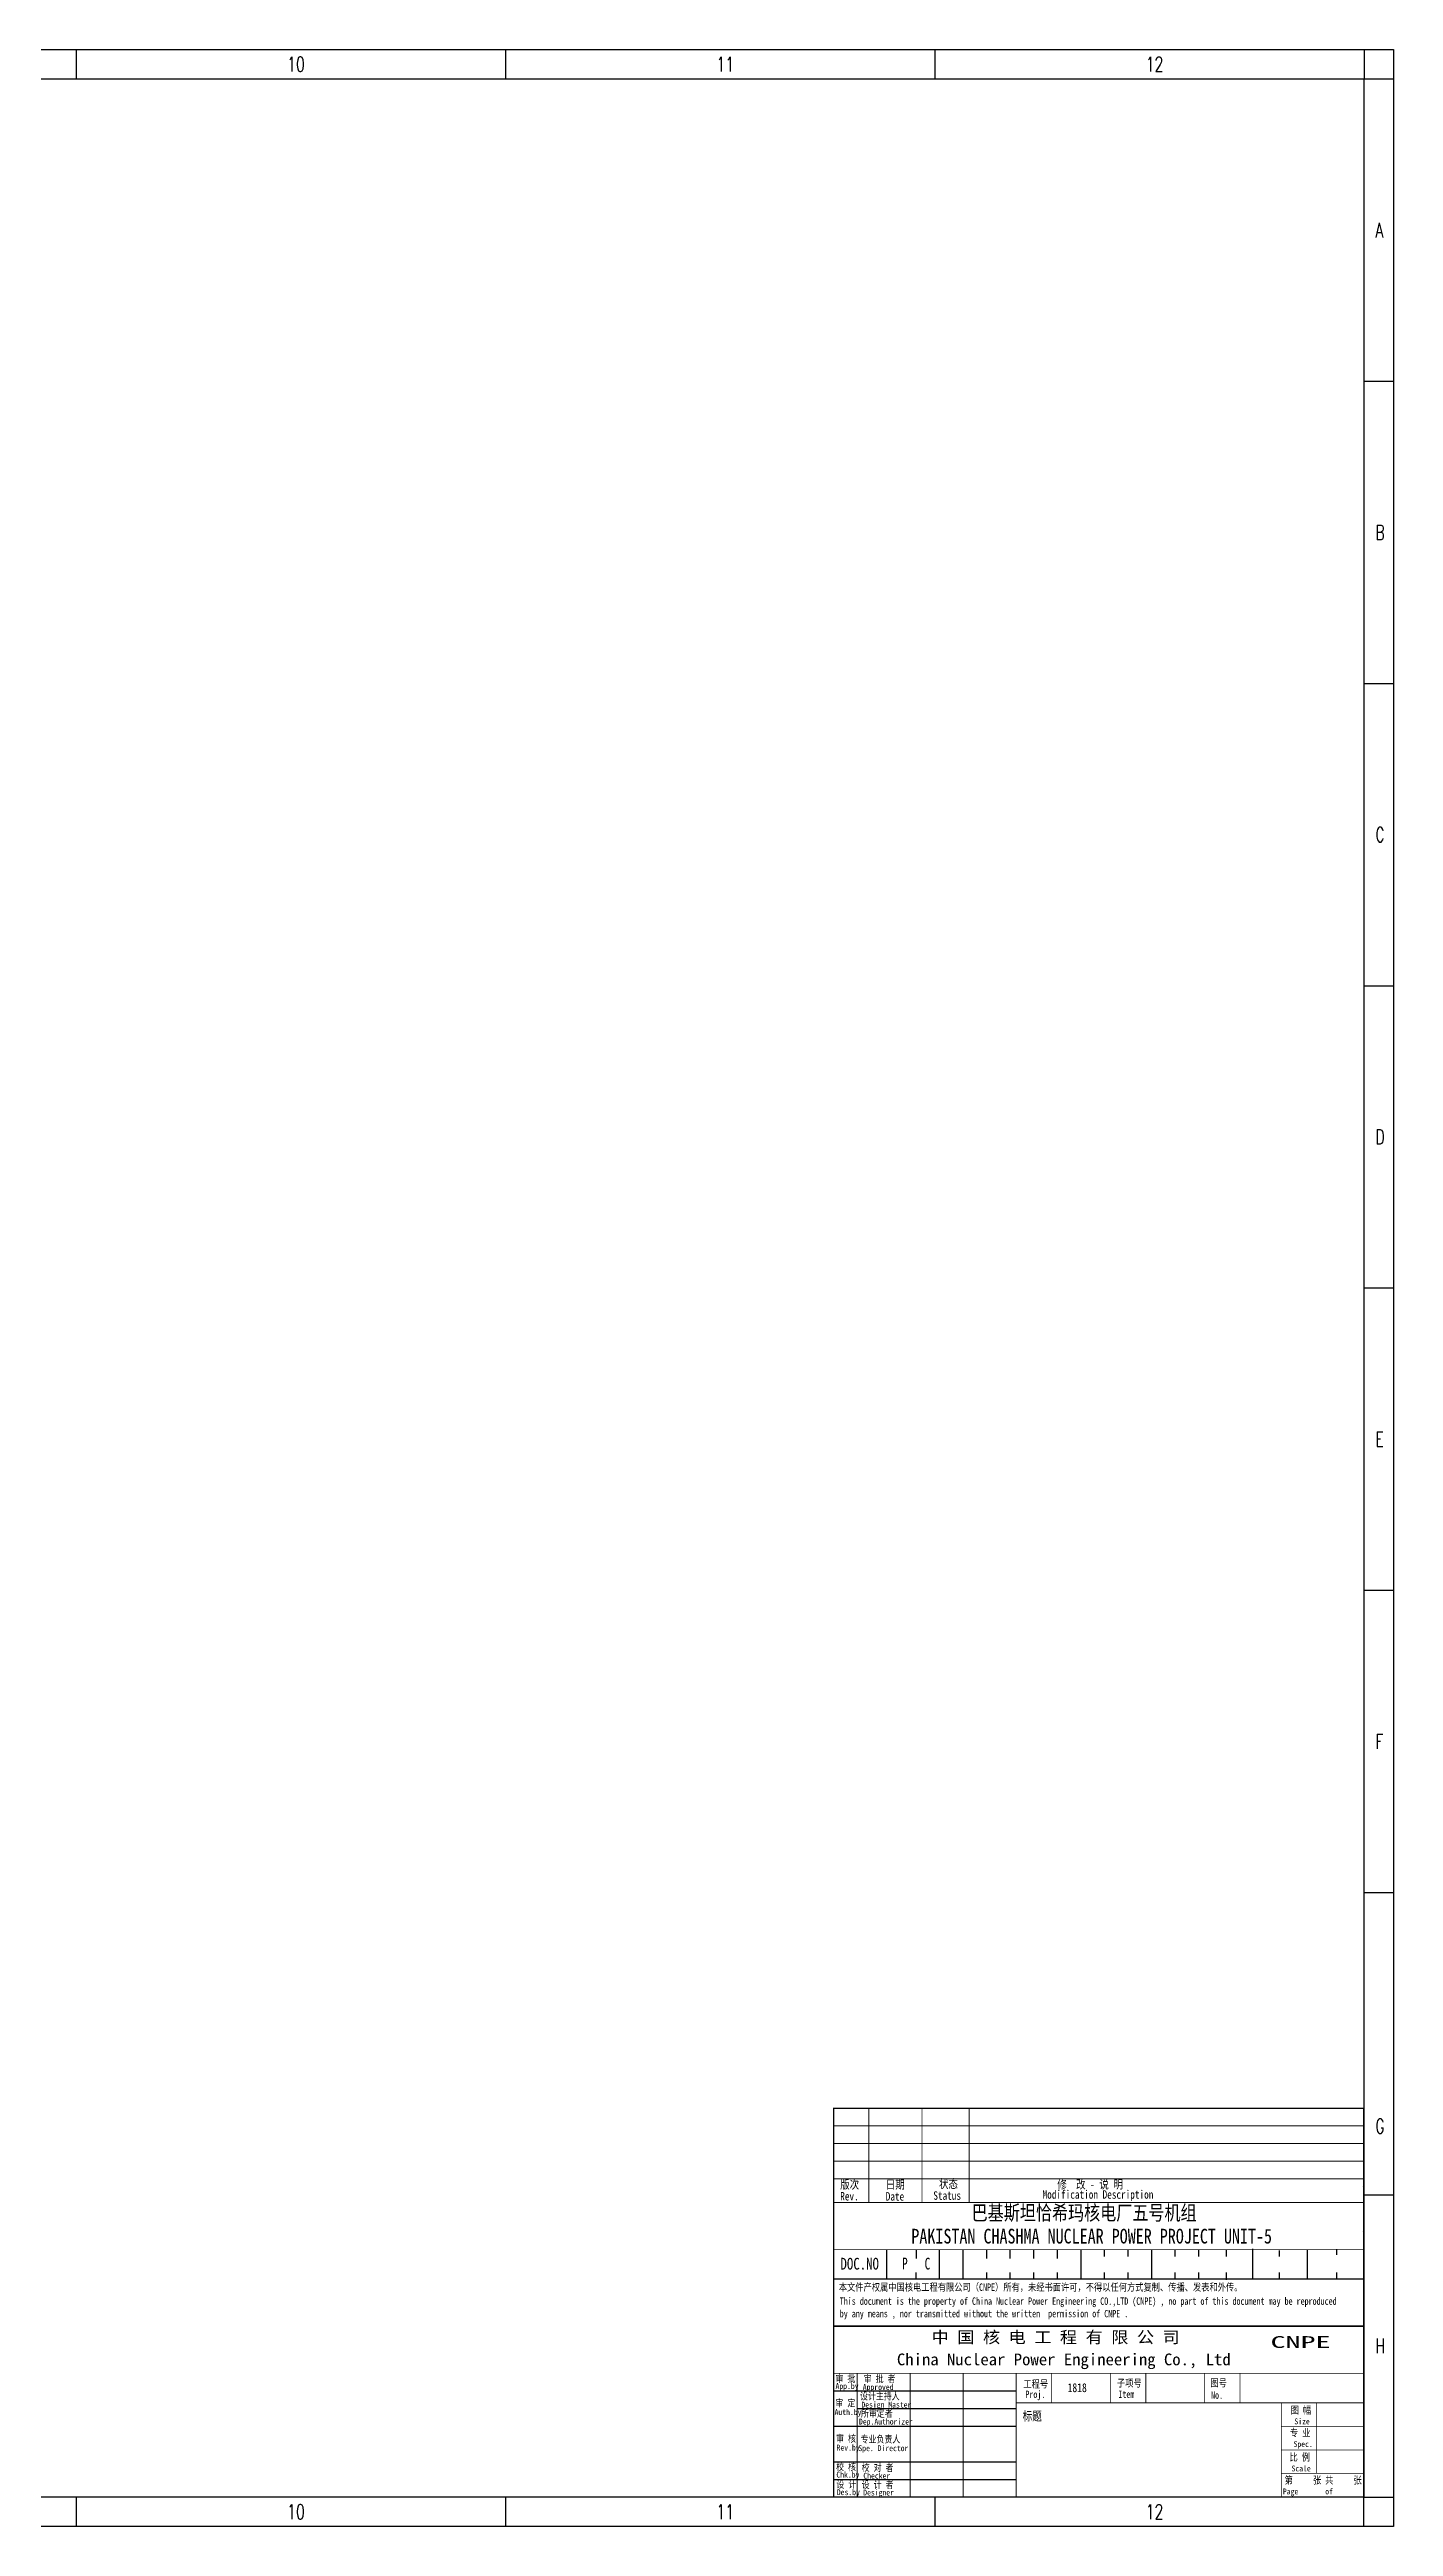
# Model space of a CAD drawing. Header units: millimetres. Extents: x 0 to 1784, y 0 to 841.
# Drawn here: x 1328 to 1784, y 0 to 841 of the extents above; entities that cross this region are included whole.
import ezdxf
from ezdxf.enums import TextEntityAlignment as Align

# ---------------------------------------------------------------- set-up
doc = ezdxf.new("R2010")
doc.units = ezdxf.units.MM
doc.header["$MEASUREMENT"] = 0
for name, color, linetype in [('1', 7, 'Continuous'), ('PUB_TEXT', 7, 'Continuous'), ('图框', 4, 'Continuous')]:
    doc.layers.add(name, color=color, linetype=linetype)
doc.styles.add('HZ', font='txt_____.ttf', dxfattribs={"width": 0.7, "bigfont": 'HZTXT'})
doc.styles.add('宋体', font='', dxfattribs={"width": 0.7})
doc.styles.add('汉字', font='仿宋_GB2312.ttf', dxfattribs={"width": 0.8, "height": 4})
doc.styles.get('宋体').set_extended_font_data('SimSun')

msp = doc.modelspace()

# ---------------------------------------------------------------- linework, layer by layer
at = {"linetype": 'Continuous'}
msp.add_line((1611.92, 94), (1611.92, 84), dxfattribs=at)
msp.add_line((1621.92, 94), (1621.92, 91))
at = {"color": 4, "flags": 128}
for points in [[(0, 841), (1784, 841)], [(1336.75, 841), (1336.75, 831)], [(1482.5, 841), (1482.5, 831)], [(1628.25, 841), (1628.25, 831)], [(1774, 841), (1774, 831)], [(1784, 841), (1784, 0)], [(1336.75, 10), (1336.75, 0)], [(1482.5, 10), (1482.5, 0)], [(1628.25, 10), (1628.25, 0)], [(1784, 0), (0, 0)]]:
    msp.add_lwpolyline(points, dxfattribs=at)
msp.add_lwpolyline([(25, 831), (1773.92, 831), (1773.92, 10), (25, 10)], close=True)
at = {"flags": 128}
for points in [[(1774, 831), (1784, 831)], [(1774, 728.37), (1784, 728.37)], [(1774, 625.75), (1784, 625.75)], [(1774, 523.12), (1784, 523.12)], [(1774, 420.5), (1784, 420.5)], [(1774, 317.87), (1784, 317.87)], [(1774, 215.25), (1784, 215.25)], [(1774, 112.62), (1784, 112.62)], [(1773.92, 10), (1784, 10)], [(1773.92, 0), (1773.92, 10)]]:
    msp.add_lwpolyline(points, dxfattribs=at)
at = {"layer": '1'}
for p, q in [((1773.59, 115.36), (1773.59, 115.36)), ((1773.59, 115.36), (1773.59, 115.36)), ((1773.59, 115.36), (1773.59, 115.36)), ((1773.59, 115.36), (1773.59, 115.36)), ((1621.92, 93), (1621.92, 93)), ((1629.92, 84), (1629.92, 94)), ((1637.92, 84), (1637.92, 94)), ((1645.92, 91), (1645.92, 94)), ((1653.92, 91), (1653.92, 94)), ((1661.92, 91), (1661.92, 94)), ((1669.92, 91), (1669.92, 94)), ((1677.92, 84), (1677.92, 94)), ((1685.92, 91.71), (1685.92, 94)), ((1693.92, 91.71), (1693.92, 94)), ((1701.92, 84), (1701.92, 94)), ((1709.92, 91.71), (1709.92, 94)), ((1717.92, 91.71), (1717.92, 94)), ((1727.29, 91.71), (1727.29, 94)), ((1736.29, 84.21), (1736.29, 94.21)), ((1745.29, 91.71), (1745.29, 93.71)), ((1754.79, 84), (1754.79, 94)), ((1764.79, 92.21), (1764.79, 94.11)), ((1621.92, 84), (1621.92, 86.21)), ((1645.92, 84), (1645.92, 86.21)), ((1653.92, 84), (1653.92, 86.21)), ((1661.92, 84), (1661.92, 86.21)), ((1669.92, 84), (1669.92, 86.21)), ((1685.92, 84), (1685.92, 86.21)), ((1693.92, 84), (1693.92, 86.21)), ((1709.92, 84), (1709.92, 86.21)), ((1717.92, 84), (1717.92, 86.21)), ((1727.29, 83.71), (1727.29, 86.21)), ((1745.29, 84.21), (1745.29, 86.21)), ((1764.79, 84.21), (1764.79, 86.21)), ((1773.92, 84), (1593.92, 84)), ((1773.92, 10), (1593.92, 10)), ((1773.92, 10), (1593.92, 10)), ((1773.92, 10), (1593.92, 10)), ((1773.92, 10), (1593.92, 10)), ((1773.92, 10), (1593.92, 10))]:
    msp.add_line(p, q, dxfattribs=at)
at = {"layer": '1', "color": 7, "ltscale": 0.8}
msp.add_line((1593.92, 105.89), (1593.92, 44.39), dxfattribs=at)
at = {"layer": '1', "color": 7}
for p, q in [((1773.62, 100.24), (1773.62, 100.24)), ((1773.62, 100.24), (1773.62, 100.24)), ((1773.62, 100.24), (1773.62, 100.24)), ((1773.62, 100.24), (1773.62, 100.24)), ((1593.92, 46), (1655.92, 46)), ((1593.92, 34), (1655.92, 34)), ((1601.92, 40), (1655.92, 40)), ((1593.92, 22), (1655.92, 22)), ((1593.92, 16), (1655.92, 16)), ((1773.92, 10), (1593.92, 10)), ((1773.92, 10), (1593.92, 10)), ((1773.92, 10), (1593.92, 10))]:
    msp.add_line(p, q, dxfattribs=at)
at = {"layer": '1', "color": 7, "const_width": 0.5}
for points in [[(1593.92, 10), (1773.92, 10), (1773.92, 142), (1593.92, 142)], [(1593.92, 68), (1773.92, 68), (1773.92, 10), (1593.92, 10)]]:
    msp.add_lwpolyline(points, close=True, dxfattribs=at)
at = {"layer": '1', "color": 7}
for points, const_width in [([(1593.92, 136), (1773.92, 136)], 0.3), ([(1605.92, 142), (1605.92, 110)], 0.3), ([(1623.92, 142), (1623.92, 110)], 0.3), ([(1639.92, 142), (1639.92, 110)], 0.3), ([(1593.92, 130), (1773.92, 130)], 0.3), ([(1593.92, 124), (1773.92, 124)], 0.3), ([(1593.92, 118), (1773.92, 118)], 0.3), ([(1593.92, 110), (1773.92, 110)], 0.3), ([(1593.92, 94), (1773.92, 94)], 0.3), ([(1611.92, 94), (1611.92, 84)], 0.3), ([(1593.92, 84), (1773.92, 84)], 0.3), ([(1593.92, 84), (1773.92, 84)], 0.3), ([(1593.92, 52), (1773.92, 52)], 0.3), ([(1601.92, 52), (1601.92, 10)], 0.3), ([(1619.92, 52), (1619.92, 10)], 0.3), ([(1637.92, 52), (1637.92, 10)], 0.3), ([(1655.92, 52), (1655.92, 10)], 0.3), ([(1667.92, 52), (1667.92, 42)], 0.25), ([(1687.92, 52), (1687.92, 42)], 0.25), ([(1699.92, 52), (1699.92, 42)], 0.25), ([(1719.92, 52), (1719.92, 42)], 0.25), ([(1731.92, 52), (1731.92, 42)], 0.25), ([(1655.92, 42), (1773.92, 42)], 0.3), ([(1745.92, 42), (1745.92, 10)], 0.3), ([(1757.92, 42), (1757.92, 18)], 0.25), ([(1773.92, 34), (1745.92, 34)], 0.25), ([(1773.92, 26), (1745.92, 26)], 0.25), ([(1773.92, 18), (1745.92, 18)], 0.25)]:
    msp.add_lwpolyline(points, dxfattribs=dict(at, const_width=const_width))
at = {"layer": '1', "const_width": 0.3}
msp.add_lwpolyline([(1601.92, 52), (1601.92, 10)], dxfattribs=at)
at = {"layer": '图框'}
msp.add_line((1773.92, 10), (1593.92, 10), dxfattribs=at)
msp.add_line((1773.92, 10), (1593.92, 10), dxfattribs=at)
msp.add_line((1773.92, 10), (1593.92, 10), dxfattribs=at)
msp.add_line((1773.92, 10), (1593.92, 10), dxfattribs=at)
msp.add_line((1773.92, 10), (1593.92, 10), dxfattribs=at)

# ---------------------------------------------------------------- texts
at = {"color": 0, "style": 'HZ', "width": 0.7}
for s, p in [('10', (1408.38, 833.5)), ('11', (1554.13, 833.5)), ('12', (1699.88, 833.5)), ('A', (1777.85, 777.18)), ('B', (1777.85, 674.56)), ('C', (1777.85, 571.93)), ('D', (1777.85, 469.31)), ('E', (1777.85, 366.68)), ('F', (1777.85, 264.06)), ('G', (1777.85, 133.43)), ('H', (1777.85, 58.81)), ('10', (1408.38, 2.5)), ('11', (1554.13, 2.5)), ('12', (1699.88, 2.5))]:
    msp.add_text(s, height=5, dxfattribs=at).set_placement(p)
at = {"linetype": 'Continuous', "char_height": 4, "attachment_point": 5, "style": '宋体'}
for s, width, insert in [('P', 5.7748, (1618.12, 89.28)), ('C', 6.7601, (1625.79, 89.21))]:
    msp.add_mtext_dynamic_manual_height_columns(s, width=width, gutter_width=1, heights=[0], dxfattribs=dict(at, insert=insert))
at = {"layer": '1', "style": '汉字', "width": 0.8}
for s, height, p in [('版次', 2.88, (1596.17, 114.66)), ('日期 ', 2.88, (1611.62, 114.66)), ('状态', 2.88, (1629.7, 114.87)), ('修  改 - 说 明', 2.88, (1669.87, 114.71)), ('Rev.', 2.88, (1596.17, 110.69)), ('Date', 2.88, (1611.62, 110.63)), ('Status', 2.88, (1627.79, 110.91)), ('巴基斯坦恰希玛核电厂五号机组', 5, (1640.78, 104.01)), ('Modification Description', 2.88, (1664.87, 111.28)), ('PAKISTAN CHASHMA NUCLEAR POWER PROJECT UNIT-5', 5, (1620.31, 96.07)), ('审 批', 2.4, (1594.56, 49.02)), ('审 批 者', 2.4, (1604.14, 48.93)), ('App.by', 2, (1594.58, 46.68)), ('审 定', 2.4, (1594.52, 40.72)), ('设计主持人', 2.4, (1602.91, 43.04)), ('Design Master', 2, (1603.35, 40.36)), ('Approved', 2, (1603.82, 46.34)), ('Proj.', 2.5, (1659.02, 43.61)), ('Item', 2.5, (1690.59, 43.64)), ('No.', 2.5, (1722.07, 43.36)), ('Auth.by', 2, (1594.25, 37.84)), ('Dep.Authorizer', 2, (1602.54, 34.6)), ('所审定者', 2.4, (1603.23, 37.17)), ('标题', 3, (1658.1, 35.96)), ('图 幅', 2.5, (1749.11, 38.27)), ('Size', 2, (1750.37, 34.67)), ('审 核', 2.4, (1594.76, 28.66)), ('Rev.by', 2, (1594.93, 25.78)), ('Spe. Director', 2, (1602.34, 25.58)), ('专业负责人', 2.4, (1603.12, 28.43)), ('专 业', 2.5, (1748.84, 30.58)), ('Spec.', 2, (1750.09, 26.98)), ('校 核', 2.4, (1594.77, 19.03)), ('Chk.by', 2, (1594.86, 16.58)), ('校 对 者', 2.4, (1603.45, 18.79)), ('Checker', 2, (1604.02, 16.22)), ('第     张 共     张', 2.5, (1747.07, 14.49)), ('比 例', 2.5, (1748.71, 22.29)), ('Scale', 2, (1749.39, 18.69)), ('设 计', 2.4, (1594.85, 13.09)), ('Des.by', 2, (1595.01, 10.64)), ('设 计 者', 2.4, (1603.45, 12.94)), ('Designer', 2, (1603.98, 10.52)), ('Page       of  ', 2, (1746.47, 10.89))]:
    msp.add_text(s, height=height, dxfattribs=at).set_placement(p)
at = {"layer": '1', "color": 7, "style": '宋体', "width": 0.8}
msp.add_text('DOC.NO', height=4, dxfattribs=at).set_placement((1596.26, 87.21))
at = {"layer": '1', "ltscale": 0.8, "style": '汉字', "width": 0.8}
for s, height, p in [('本文件产权属中国核电工程有限公司（CNPE）所有，未经书面许可，不得以任何方式复制、传播、发表和外传。', 2.5, (1595.69, 80)), ('This document is the property of China Nuclear Power Engineering CO.,LTD (CNPE) , no part of this document may be reproduced ', 2.5, (1596.01, 75.26)), ('by any means , nor transmitted without the written  permission of CNPE .', 2.5, (1596.01, 71.02)), ('工程号', 2.5, (1658.34, 47.12)), ('1818', 3, (1673.36, 45.62)), ('子项号', 2.5, (1690.13, 47.44)), ('图号', 2.5, (1721.85, 47.51))]:
    msp.add_text(s, height=height, dxfattribs=at).set_placement(p)
at = {"layer": 'PUB_TEXT', "style": '汉字'}
for s, width, p, p2 in [('China Nuclear Power Engineering Co., Ltd', 1.023647, (1615.42, 54.72), (1728.74, 54.72)), ('中 国 核 电 工 程 有 限 公 司', 1.049388, (1627.21, 62.27), (1711.43, 62.27)), ('CNPE', 1.843009, (1742.26, 60.62), (1762.66, 60.62))]:
    msp.add_text(s, height=4, dxfattribs=dict(at, width=width)).set_placement(p, p2, align=Align.FIT)

doc.saveas('drawing.dxf')
